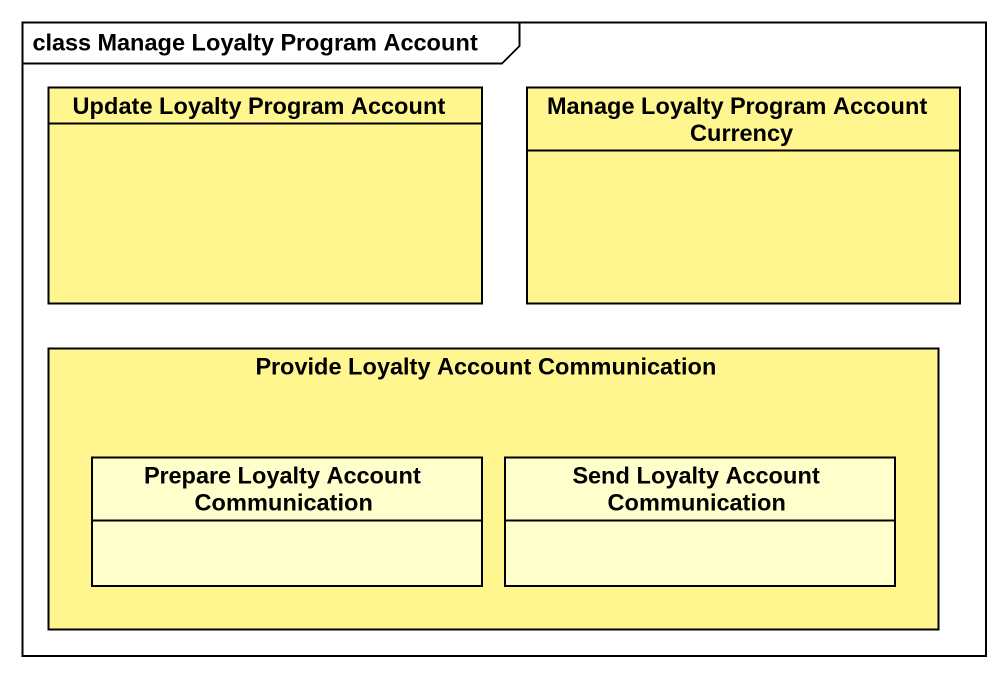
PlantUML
@startuml
mainframe class Manage Loyalty Program Account
hide circle
hide empty members
class "Update Loyalty Program Account" as Update_Loyalty_Program #FFF68F
class "Manage Loyalty Program Account Currency" as Manage_Loyalty_Program #FFF68F
rectangle "Provide Loyalty Account Communication" as Provide_Loyalty_Account #FFF68F {
  class "Prepare Loyalty Account Communication" as Prepare_Loyalty_Account
  class "Send Loyalty Account Communication" as Send_Loyalty_Account
}
@enduml
